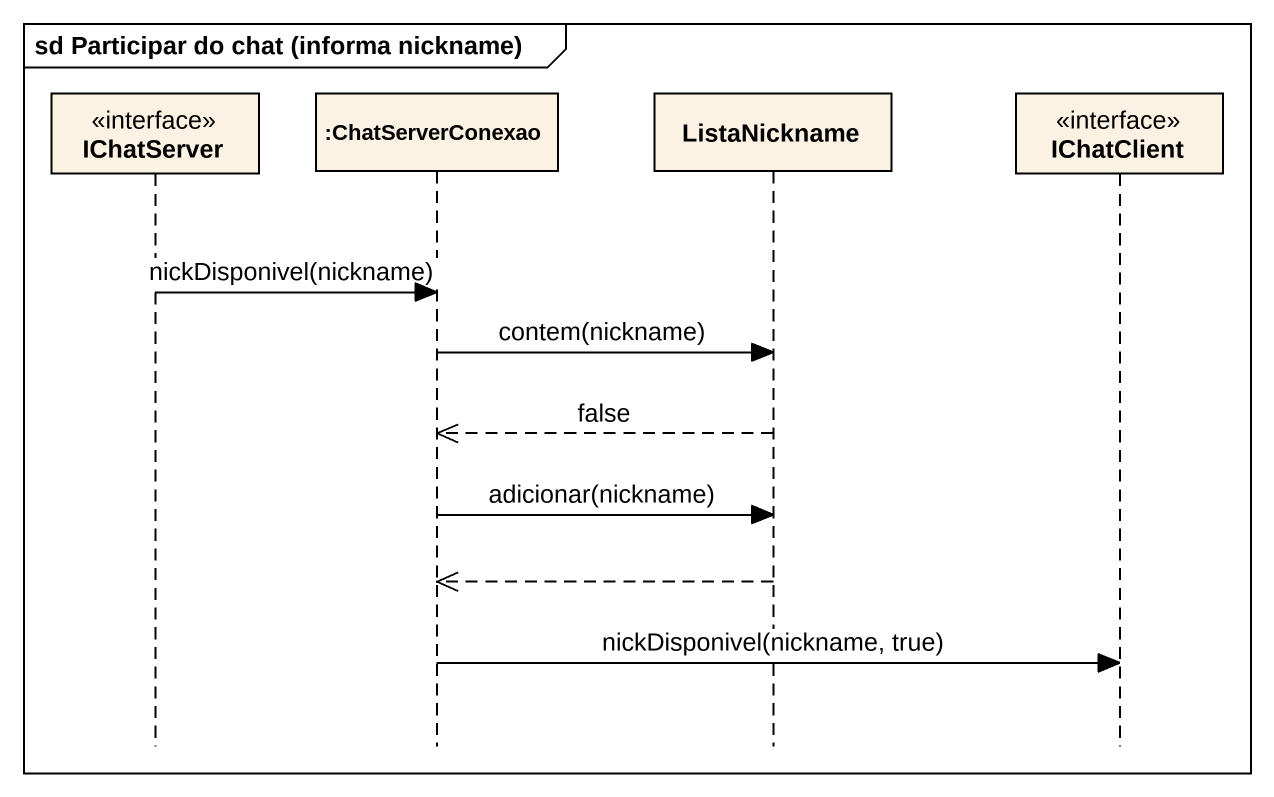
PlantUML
@startuml
mainframe sd Participar do chat (informa nickname)
hide footbox
participant IChatServer <<interface>>
participant ":ChatServerConexao" as ChatServerConexao
participant ListaNickname
participant IChatClient <<interface>>

IChatServer -> ChatServerConexao : nickDisponivel(nickname)
ChatServerConexao -> ListaNickname : contem(nickname)
ListaNickname -->> ChatServerConexao : false
ChatServerConexao -> ListaNickname : adicionar(nickname)
ListaNickname -->> ChatServerConexao
ChatServerConexao -> IChatClient : nickDisponivel(nickname, true)
@enduml
